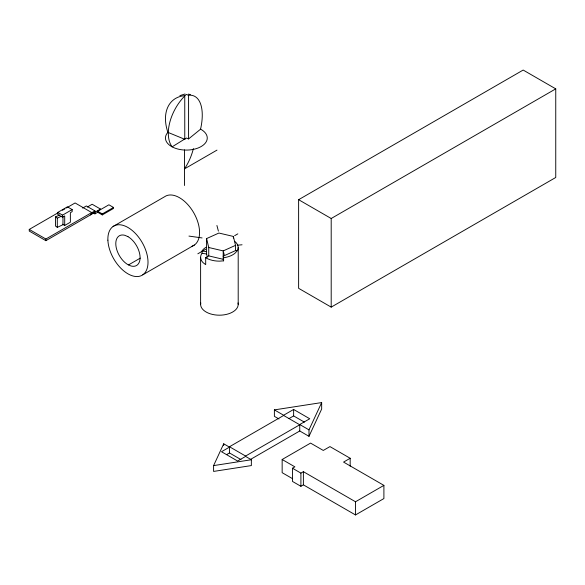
<?xml version="1.0" encoding="UTF-8"?>
<svg xmlns="http://www.w3.org/2000/svg" width="585" height="585" viewBox="0 0 585 585"><rect width="100%" height="100%" fill="white"/><g stroke="black" fill="none" stroke-linecap="round" stroke-linejoin="round"><path stroke-width="0.88" d="M213.598 465.594L223.711 443.796L229.481 447.123L221.503 451.73L237.605 461.031L245.59 456.424L251.353 459.751L251.353 465.58L213.598 471.422L213.598 465.594L251.353 459.751M250.3 459.532L299.747 430.984L308.99 436.33L308.99 429.865L321.662 402.575L274.387 409.888L274.387 416.344L279.008 419.014M308.99 436.33L321.662 409.032L321.662 402.575M205.693 257.656L206.117 257.978A18.793 10.852 0 0 0 219.404 261.151L223.609 260.837L223.207 259.294L208.743 255.901L205.693 257.656L205.693 264.647L203.134 262.716A18.793 10.852 0 0 1 201.255 254.482L202.081 253.327L202.081 250.98L203.134 249.517A18.793 10.852 0 0 1 206.117 247.272M237.203 250.46L235.682 252.581A18.793 10.852 0 0 1 224.267 257.641L223.609 257.692L223.207 256.15L235.521 250.614L237.203 250.46L237.203 250.906L237.561 250.409A18.793 10.852 0 0 0 235.682 242.175L234.636 241.393M184.772 95.713L186.359 94.426L188.582 95.34L188.582 138.923L186.359 138.016L184.772 139.296L167.888 132.356A42.186 28.065 50.9 0 1 184.758 95.662L184.772 139.296M188.582 138.923L200.596 129.175A20.906 12.073 0 0 1 202.849 145.431A20.906 12.073 0 0 1 174.988 148.144A20.906 12.073 0 0 1 167.888 132.356M184.48 139.179L172.114 146.85A36.292 21.243 -60.7 0 1 184.524 96.218M64.701 225.474L64.701 215.96L62.551 217.196L57.798 214.454L57.798 212.384L67.414 206.834L72.167 209.576L72.167 211.646L70.375 212.684L70.375 222.205L64.701 225.474L62.602 224.26M66.397 207.975L75.092 202.958L91.728 212.56L91.728 214.205L45.879 240.676L29.25 231.068L29.25 229.422L58.493 212.538M62.449 210.256L64.818 208.889M57.798 212.384L62.551 215.126L72.167 209.576M82.631 208.099L86.346 205.957L94.909 210.9L94.909 213.869L92.635 212.56M87.275 207.068L92.152 204.253L100.481 209.057L100.481 209.657M29.25 229.422L45.879 239.024L91.728 212.56M91.194 213.042L94.909 210.9M90.448 214.856L100.481 209.057M97.695 212.26L97.695 211.265L108.905 204.801L113.505 207.456L113.505 208.443L102.295 214.914L97.695 212.26L94.909 213.869M97.695 211.265L102.295 213.92L113.505 207.456M216.991 150.111L184.48 168.882A46.741 32.504 -73.2 0 0 193.401 148.575M113.08 226.483L164.634 196.721A28.387 16.395 60 0 1 194.118 213.452A28.387 16.395 60 0 1 192.048 246.219M128.517 264.917L140.232 258.153M142.798 274.811L194.344 245.049M197.832 253.802L205.693 249.261M234.636 235.704L237.824 233.861M298.621 199.697L523.173 70.054L555.75 88.861L555.75 177.482L331.198 307.125L298.621 288.317L298.621 199.697L331.198 218.505L555.75 88.861M274.387 409.888L283.637 415.226L293.626 409.456L309.736 418.758L299.747 424.527L299.747 430.984M229.481 446.743L283.637 415.474L299.747 424.776L245.59 456.044L229.481 446.743L229.481 452.951L240.983 459.598M226.578 454.625L229.481 452.951M289.012 418.582L293.626 415.92L304.361 422.121M292.632 478.727L282.153 472.68L282.153 459.503L310.562 443.094L323.286 450.443L329.955 446.596L350.174 458.267L350.174 466.179M350.174 458.267L343.563 462.084L383.899 485.374L383.899 498.559L355.505 514.946L303.388 484.855L300.902 486.296L292.463 481.418L292.463 468.241L294.877 466.845L282.153 459.503M292.463 468.241L300.902 473.111L303.388 471.678L355.505 501.769L383.899 485.374M179.909 95.604L185.014 93.995M62.961 216.326L62.961 224.706L57.308 227.353L55.546 226.102L55.546 216.881L59.582 214.987M55.546 216.881L57.308 218.139L61.345 216.245M207.375 257.21L206.593 253.963L206.593 238.578L218.907 233.042L233.371 236.435L235.521 245.364L235.521 250.614M206.593 238.578L208.743 247.506L223.207 250.899L235.521 245.364M237.203 245.21L242.051 244.786M188.955 236.084L202.081 237.941M202.081 250.98L206.593 251.616M202.081 253.327L206.593 253.963M188.326 94.112L190.483 94.58M299.747 424.527L308.99 429.865M216.911 225.466L218.402 231.133M223.609 252.442L224.209 254.709M355.505 501.769L355.505 514.946M331.198 218.505L331.198 307.125M303.388 471.678L303.388 484.855M300.902 473.111L300.902 486.296M293.626 409.456L293.626 415.92M245.59 456.044L245.59 456.424M238.197 247.601L238.197 304.346M233.371 236.435L233.371 238.058M223.609 257.692L223.609 260.837M223.711 443.796L223.711 445.463M223.207 250.899L223.207 259.294M208.743 247.506L208.743 255.901M200.611 257.29L200.611 304.346M184.48 149.884L184.48 185.504M102.295 213.92L102.295 214.914M62.551 215.126L62.551 217.196M57.308 218.139L57.308 227.353M45.879 239.024L45.879 240.676M238.036 302.928A18.793 10.852 0 0 1 219.404 315.191A18.793 10.852 0 0 1 200.772 302.928M188.597 95.289A42.186 19.97 -67.7 0 1 200.553 129.19M127.939 236.625L124.795 235.287A17.177 9.916 60 0 0 115.896 245.524A17.177 9.916 60 0 0 127.939 264.669L131.084 266.007A17.177 9.916 60 0 0 139.983 255.769A17.177 9.916 60 0 0 127.939 236.625M107.889 240.179A28.387 16.395 60 0 0 138.799 276.412A28.387 16.395 60 0 0 137.139 235.353A28.387 16.395 60 0 0 107.889 240.179"/></g></svg>
